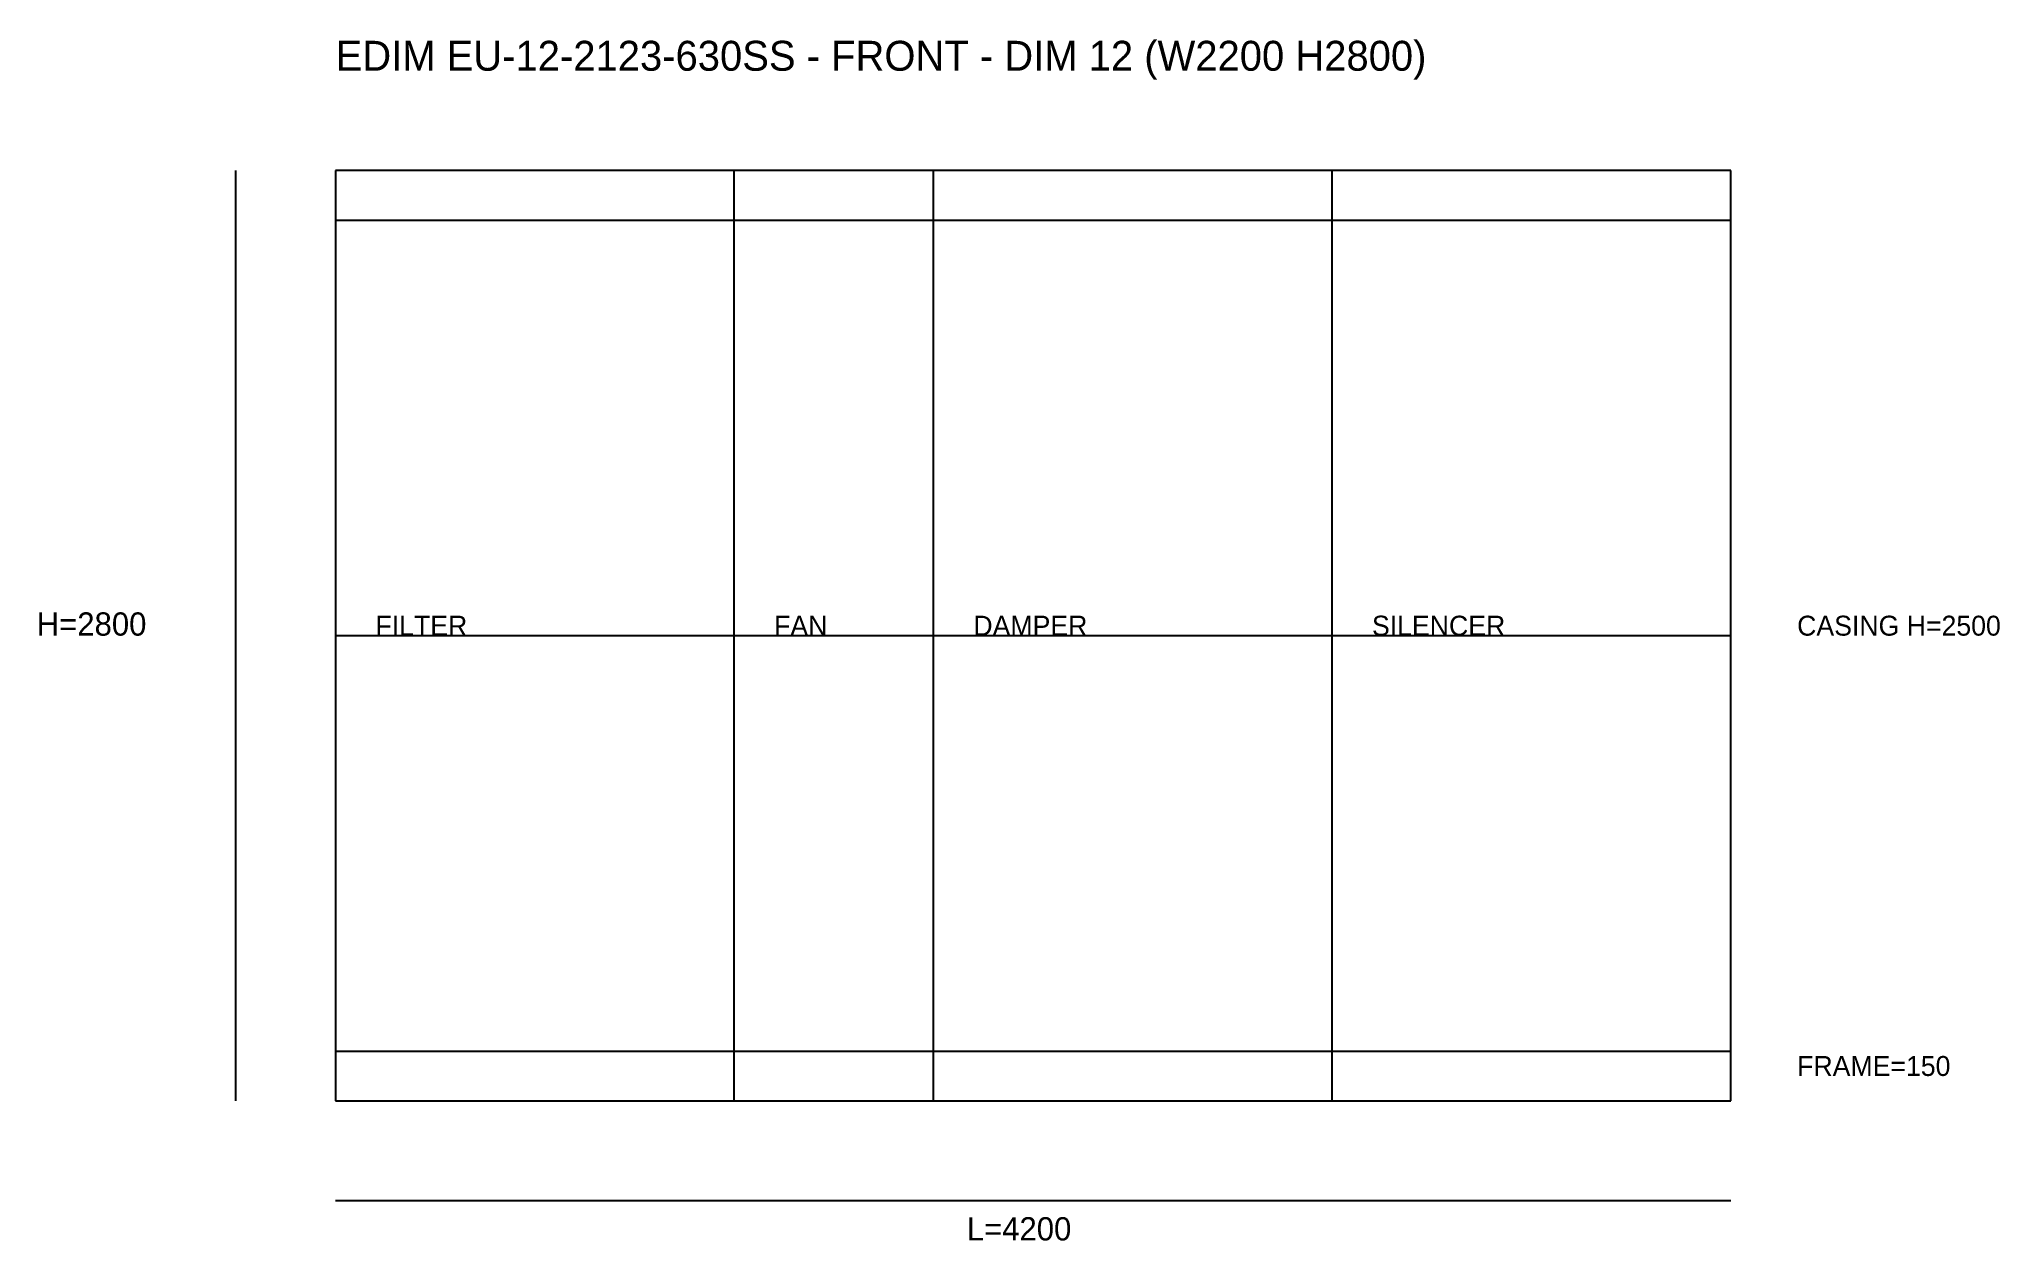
# Model space of a CAD drawing. Header units: millimetres. Extents: x -892 to 5010, y -421 to 3195.
import ezdxf

# ---------------------------------------------------------------- set-up
doc = ezdxf.new("R2010")
doc.units = ezdxf.units.MM
for name, color, linetype in [('DIM', 1, 'CONTINUOUS'), ('OUTLINE', 7, 'CONTINUOUS'), ('SECTION', 3, 'CONTINUOUS'), ('TEXT', 5, 'CONTINUOUS')]:
    doc.layers.add(name, color=color, linetype=linetype)

msp = doc.modelspace()

# ---------------------------------------------------------------- linework, layer by layer
at = {"layer": 'DIM'}
for p, q in [((-300, 0), (-300, 2800)), ((0, 1400), (4200, 1400)), ((0, -300), (4200, -300))]:
    msp.add_line(p, q, dxfattribs=at)
at = {"layer": 'OUTLINE'}
for p, q in [((4200, 2800), (0, 2800)), ((0, 2800), (0, 0)), ((4200, 0), (4200, 2800)), ((0, 2650), (4200, 2650)), ((0, 150), (4200, 150)), ((0, 0), (4200, 0))]:
    msp.add_line(p, q, dxfattribs=at)
at = {"layer": 'SECTION'}
for p, q in [((1200, 0), (1200, 2800)), ((1800, 0), (1800, 2800)), ((3000, 0), (3000, 2800))]:
    msp.add_line(p, q, dxfattribs=at)

# ---------------------------------------------------------------- texts
at = {"layer": 'DIM'}
for s, p in [('CASING H=2500', (4400, 1400)), ('FRAME=150', (4400, 75))]:
    msp.add_text(s, height=60, dxfattribs=at).set_placement(p)
at = {"layer": 'TEXT'}
for s, height, p in [('EDIM EU-12-2123-630SS - FRONT - DIM 12 (W2200 H2800)', 90, (0, 3100)), ('H=2800', 70, (-900, 1400)), ('FILTER', 60, (120, 1400)), ('FAN', 60, (1320, 1400)), ('DAMPER', 60, (1920, 1400)), ('SILENCER', 60, (3120, 1400)), ('L=4200', 70, (1900, -420))]:
    msp.add_text(s, height=height, dxfattribs=at).set_placement(p)

doc.saveas('drawing.dxf')
